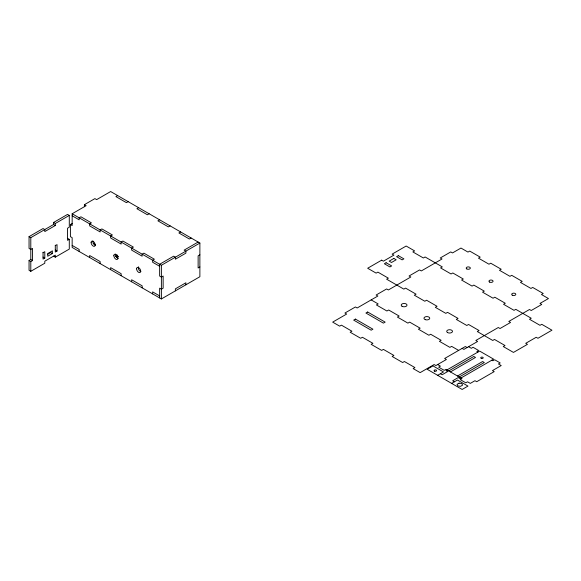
<?xml version="1.0" encoding="UTF-8"?>
<svg xmlns="http://www.w3.org/2000/svg" width="581" height="581" viewBox="0 0 581 581"><rect width="100%" height="100%" fill="white"/><g stroke="black" fill="none" stroke-linecap="round" stroke-linejoin="round"><path stroke-width="0.87" d="M55.289 257.172L55.289 255.153L44.795 261.21L44.795 263.229L30.8 271.312L29.05 270.303L29.05 260.542L30.8 261.552L32.551 260.542L32.551 248.421L30.8 249.431L29.05 248.421L29.05 236.634L43.045 228.551L44.795 229.56L44.795 231.579L55.289 225.522L55.289 223.503L69.292 215.42L69.292 227.207L67.541 228.217L67.541 240.338L69.292 239.328L69.292 249.089L55.289 257.172L53.546 256.163M55.289 225.522L53.546 224.513L53.546 222.494L67.541 214.411L69.292 215.42M84.405 206.691L84.405 204.672L94.906 198.615L96.657 199.624L110.651 191.541L199.879 243.054L199.879 276.723L161.387 298.946L72.16 247.433L72.16 237.673L70.41 236.656L70.41 224.535L72.16 223.525M29.05 236.634L30.8 237.644L53.546 224.513M70.41 224.535L72.16 225.551L72.16 213.764L86.155 205.681L84.405 204.672M117.645 195.579L115.902 196.596L126.397 202.653L128.147 201.643M29.05 260.542L30.8 259.525L32.551 260.542M43.045 252.706L44.795 251.696L44.795 258.095L43.045 259.104L43.045 252.292M55.289 245.64L57.04 244.63L57.04 251.028L55.289 252.038L55.289 245.218M47.519 254.34L50.627 252.539L52.377 253.548L52.377 250.854L47.715 253.548L47.715 256.243L52.377 253.548M138.641 207.7L136.891 208.71L147.392 214.774L149.143 213.764M159.637 219.821L157.887 220.831L168.388 226.895L170.131 225.886M115.314 256.185L117.064 257.194L118.618 256.301M180.633 231.942L178.883 232.952L189.377 239.016L191.127 238.007M198.128 242.045L184.133 250.128L185.884 251.137L185.884 253.156L175.382 259.22L175.382 257.194L173.632 256.185L159.637 264.268L159.637 276.055L161.387 277.064L163.138 276.055L163.138 288.176L161.387 289.185L159.637 288.176L159.637 297.937M72.16 213.764L161.387 265.277L199.879 243.054M199.879 254.841L198.128 255.851L198.128 267.972L199.879 266.962M437.646 375.319L443.477 371.949L432.983 365.892L427.151 369.255L462.142 389.459L467.974 386.089L457.472 380.032L451.64 383.395M448.728 370.939L473.805 356.465L475.519 357.453L450.442 371.927M457.516 376.009L482.586 361.535L484.3 362.522L459.222 377.004M468.555 346.697L471.329 348.295L473.072 347.285L478.613 350.488L476.863 351.498L477.887 352.086M491.882 360.169L492.906 360.757L494.656 359.748L500.19 362.943L498.44 363.953L501.214 365.551L492.463 370.605L494.213 371.615L476.718 381.717L474.967 380.708L470.305 383.395L467.538 381.797L465.788 382.806L460.246 379.611L461.997 378.601L445.961 369.342L444.211 370.351L438.67 367.156L440.42 366.139L437.646 364.541M467.095 347.54L465.345 346.53L444.647 358.484L446.397 359.494L435.895 365.551L434.145 364.541L420.15 372.624L413.156 368.586L414.907 367.57L404.405 361.513L402.655 362.522L392.16 356.465L393.911 355.449L383.409 349.392L381.659 350.401L371.165 344.344L372.915 343.327L362.421 337.27L360.67 338.28L350.169 332.223L351.919 331.214L341.425 325.149L339.674 326.159L332.673 322.121L346.668 314.038L344.925 313.028L355.419 306.971L357.17 307.981L377.868 296.027L376.125 295.017L386.619 288.953L388.369 289.963L410.818 276.999L409.075 275.99L419.569 269.933L421.319 270.942L442.018 258.988L440.275 257.979L450.769 251.922L452.519 252.931L460.973 248.043L467.974 252.089L469.724 251.079L480.218 257.136L478.468 258.146L488.97 264.21L490.72 263.2L501.214 269.257L499.464 270.267L509.958 276.331L511.708 275.321L522.21 281.378L520.46 282.388L530.954 288.452L532.704 287.442L543.206 293.499L541.456 294.509L548.449 298.554L539.996 303.435L541.746 304.444L531.245 310.501L529.494 309.491L508.796 321.446L510.546 322.455L500.045 328.519L498.295 327.51L475.846 340.466L477.597 341.483L463.892 349.392L462.142 348.382M371.165 299.898L378.166 303.936L376.415 304.945L386.91 311.009L388.66 310L399.154 316.057L397.411 317.066L407.906 323.13L409.656 322.121L420.15 328.178L418.4 329.187L428.901 335.252L430.652 334.242L441.146 340.299L439.396 341.308L449.897 347.373L451.64 346.363L458.641 350.401M440.42 373.721L442.17 374.73L447.704 371.528L445.961 370.518L479.637 351.077L493.632 359.152L459.956 378.601L458.206 377.592L452.664 380.787L454.415 381.797M72.16 215.783L79.161 219.821L79.161 217.802L80.912 216.793L91.406 222.857L89.656 223.867L89.656 225.886L100.15 231.942L100.15 229.923L101.9 228.914L112.402 234.978L110.651 235.988L110.651 238.007L121.146 244.064L121.146 242.045L122.896 241.035L133.398 247.099L131.647 248.109L131.647 250.128L142.142 256.185L142.142 254.166L143.892 253.156L154.386 259.22L152.636 260.23L152.636 262.249L159.637 266.287M93.156 243.395L95.437 244.71M53.546 222.494L55.289 223.503M67.541 238.319L69.292 239.328M72.16 245.414L79.161 249.452L79.161 251.471M159.637 295.918L152.636 291.88L152.636 293.899M55.289 250.019L57.04 251.028M43.045 257.085L44.795 258.095M185.884 284.806L185.884 282.787L175.382 288.844L175.382 290.87M161.387 265.277L161.387 298.946M142.142 287.835L142.142 285.816L131.647 279.759L131.647 281.778M121.146 275.714L121.146 273.695L110.651 267.638L110.651 269.657M117.064 254.798L117.064 257.194M100.15 263.592L100.15 261.573L89.656 255.517L89.656 257.536M30.8 237.644L30.8 259.525M30.8 261.552L30.8 271.312M140.922 271.567A2.883 1.663 60 0 1 138.772 269.482A2.883 1.663 60 0 1 138.627 266.781M118.175 258.429A2.883 1.663 60 0 1 115.677 254.1M95.429 245.298A2.883 1.663 60 0 1 92.931 240.97M381.659 260.165L367.664 268.248L376.125 273.128L377.868 272.119L388.369 278.183L386.619 279.192L403.824 289.12L405.574 288.111L416.069 294.175L414.318 295.184L424.82 301.241L426.57 300.232L437.065 306.296L435.314 307.305L445.809 313.362L447.559 312.353L458.06 318.417L456.31 319.427L466.804 325.483L468.555 324.474L479.056 330.538L477.306 331.548L492.761 340.466L494.504 339.457L505.005 345.521L503.255 346.53L513.459 352.42L527.454 344.344L525.711 343.327L536.205 337.27L537.955 338.28L551.95 330.197L541.746 324.307L539.996 325.316L529.494 319.26L531.245 318.25L515.79 309.324L514.047 310.334L503.545 304.277L505.296 303.267L494.801 297.203L493.051 298.213L482.55 292.156L484.3 291.146L473.805 285.082L472.055 286.092L461.561 280.035L463.304 279.025L452.81 272.961L451.059 273.971L440.565 267.914L442.315 266.904L425.11 256.969L423.36 257.979L412.859 251.922L414.609 250.905L406.155 246.024L392.16 254.108L393.911 255.117L383.409 261.174L381.659 260.165M386.111 262.735L384.361 263.745L389.902 266.948L391.652 265.931L386.111 262.735M398.355 255.662L396.605 256.679L402.146 259.874L403.897 258.865L398.355 255.662M393.838 258.443L389.168 261.138L391.507 262.481L396.169 259.787L393.838 258.443M355.419 319.092L353.669 320.102L371.165 330.197L372.915 329.187L355.419 319.092M367.664 312.019L365.914 313.028L383.409 323.13L385.159 322.121L367.664 312.019M459.07 383.148L457.051 384.317L457.784 385.907L460.544 386.336L462.57 385.174L461.83 383.576L459.07 383.148M434.632 371.201L434.385 371.077A1.235 0.712 0 0 1 434.966 369.915A1.235 0.712 0 0 1 436.542 370.707A1.235 0.712 0 0 1 434.632 371.201M481.351 358.426A1.235 0.712 0 0 0 483.203 357.809A1.235 0.712 0 0 0 481.351 357.192A1.235 0.712 0 0 0 481.351 358.426M489.551 282.054A2.063 1.191 0 0 0 493 281.516A2.063 1.191 0 0 0 490.473 280.064A2.063 1.191 0 0 0 489.551 282.054M466.804 268.923A2.063 1.191 0 0 0 470.254 268.386A2.063 1.191 0 0 0 467.727 266.933A2.063 1.191 0 0 0 466.804 268.923M512.297 295.184A2.063 1.191 0 0 0 515.746 294.647A2.063 1.191 0 0 0 513.219 293.194A2.063 1.191 0 0 0 512.297 295.184M425.415 319.688A2.883 1.663 0 0 0 429.744 318.25A2.883 1.663 0 0 0 425.415 316.805A2.883 1.663 0 0 0 425.415 319.688M447.559 332.557A2.883 1.663 0 0 0 452.388 331.809A2.883 1.663 0 0 0 448.859 329.768A2.883 1.663 0 0 0 447.559 332.557M402.074 306.296A2.883 1.663 0 0 0 406.903 305.548A2.883 1.663 0 0 0 403.367 303.507A2.883 1.663 0 0 0 402.074 306.296M136.6 268.814A2.883 1.663 60 0 0 139.665 272.62A2.883 1.663 60 0 0 139.665 268.538A2.883 1.663 60 0 0 136.6 268.814M113.854 255.684A2.883 1.663 60 0 0 116.919 259.489A2.883 1.663 60 0 0 116.919 255.408A2.883 1.663 60 0 0 113.854 255.684M91.115 242.553A2.883 1.663 60 0 0 94.173 246.359A2.883 1.663 60 0 0 94.173 242.277A2.883 1.663 60 0 0 91.115 242.553"/></g></svg>
